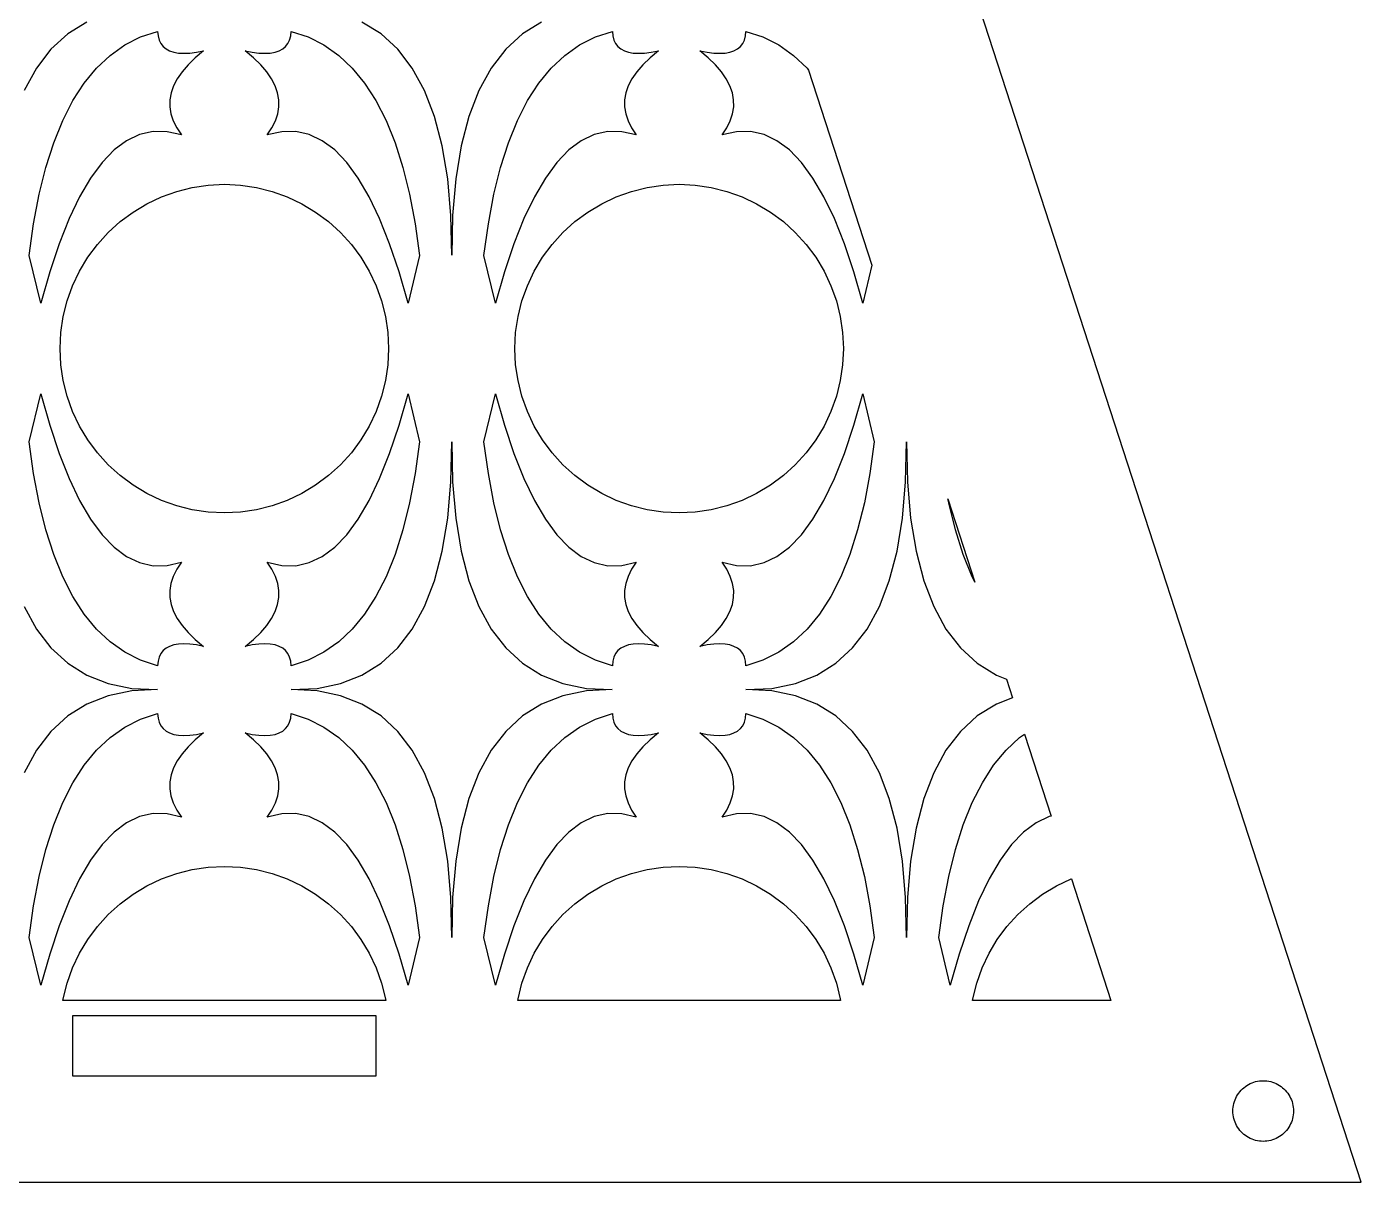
# Model space of a CAD drawing. Header units: metres. Extents: x -75 to 75, y 0 to 231.
# Drawn here: x -13 to 75, y 0 to 76.2 of the extents above; entities that cross this region are included whole.
import ezdxf

# ---------------------------------------------------------------- set-up
doc = ezdxf.new("R2010")
doc.units = ezdxf.units.M

msp = doc.modelspace()

# ---------------------------------------------------------------- linework, layer by layer
for p, q in [((75, 0), (0, 230.826)), ((-10.3325, 75.7631), (-11.4401, 74.7486)), ((-9.075, 76.5455), (-10.3325, 75.7631)), ((-5.52484, 75.5567), (-4.40421, 75.9269)), ((-4.40421, 75.9269), (-4.37421, 75.6237)), ((4.37421, 75.6237), (4.40421, 75.9269)), ((4.40421, 75.9269), (5.52484, 75.5567)), ((10.3325, 75.7631), (9.075, 76.5455)), ((11.4401, 74.7486), (10.3325, 75.7631)), ((19.6675, 75.7631), (18.5599, 74.7486)), ((20.925, 76.5455), (19.6675, 75.7631)), ((24.4752, 75.5567), (25.5958, 75.9269)), ((25.5958, 75.9269), (25.6258, 75.6237)), ((34.3742, 75.6237), (34.4042, 75.9269)), ((34.4042, 75.9269), (35.5248, 75.5567)), ((-7.54005, 74.3462), (-6.57014, 75.0297)), ((-6.57014, 75.0297), (-5.52484, 75.5567)), ((-4.37421, 75.6237), (-4.30362, 75.3559)), ((-4.30362, 75.3559), (-4.19244, 75.1239)), ((-4.19244, 75.1239), (-4.04073, 74.9275)), ((-4.04073, 74.9275), (-3.84842, 74.7669)), ((3.84842, 74.7669), (4.04073, 74.9275)), ((4.04073, 74.9275), (4.19244, 75.1239)), ((4.19244, 75.1239), (4.30362, 75.3559)), ((4.30362, 75.3559), (4.37421, 75.6237)), ((5.52484, 75.5567), (6.57014, 75.0297)), ((6.57014, 75.0297), (7.54005, 74.3462)), ((22.4599, 74.3462), (23.4299, 75.0297)), ((23.4299, 75.0297), (24.4752, 75.5567)), ((25.6258, 75.6237), (25.6964, 75.3559)), ((25.6964, 75.3559), (25.8075, 75.1239)), ((25.8075, 75.1239), (25.9593, 74.9275)), ((25.9593, 74.9275), (26.1516, 74.7669)), ((33.8484, 74.7669), (34.0407, 74.9275)), ((34.0407, 74.9275), (34.1924, 75.1239)), ((34.1924, 75.1239), (34.3036, 75.3559)), ((34.3036, 75.3559), (34.3742, 75.6237)), ((35.5248, 75.5567), (36.5701, 75.0297)), ((36.5701, 75.0297), (37.5401, 74.3462)), ((-11.4401, 74.7486), (-12.398, 73.502)), ((-8.43449, 73.5061), (-7.54005, 74.3462)), ((-3.84842, 74.7669), (-3.61557, 74.6419)), ((-3.61557, 74.6419), (-3.34213, 74.5527)), ((-3.34213, 74.5527), (-3.02812, 74.4991)), ((-3.02812, 74.4991), (-2.67357, 74.4812)), ((-2.67357, 74.4812), (-2.27847, 74.4991)), ((-1.92119, 74.1842), (-2.39703, 73.7254)), ((-2.27847, 74.4991), (-1.84279, 74.5527)), ((-1.36713, 74.6418), (-1.92119, 74.1842)), ((-1.84279, 74.5527), (-1.36713, 74.6418)), ((1.9212, 74.1842), (1.36713, 74.6418)), ((1.36713, 74.6418), (1.84279, 74.5527)), ((1.84279, 74.5527), (2.27844, 74.4991)), ((2.39703, 73.7254), (1.9212, 74.1842)), ((2.27844, 74.4991), (2.67357, 74.4812)), ((2.67357, 74.4812), (3.02811, 74.4991)), ((3.02811, 74.4991), (3.3421, 74.5527)), ((3.3421, 74.5527), (3.61557, 74.6419)), ((3.61557, 74.6419), (3.84842, 74.7669)), ((7.54005, 74.3462), (8.43452, 73.5061)), ((12.398, 73.502), (11.4401, 74.7486)), ((18.5599, 74.7486), (17.602, 73.502)), ((21.5655, 73.5061), (22.4599, 74.3462)), ((26.1516, 74.7669), (26.3844, 74.6419)), ((26.3844, 74.6419), (26.6579, 74.5527)), ((26.6579, 74.5527), (26.9719, 74.4991)), ((26.9719, 74.4991), (27.3264, 74.4812)), ((27.3264, 74.4812), (27.7215, 74.4991)), ((28.0788, 74.1842), (27.603, 73.7254)), ((27.7215, 74.4991), (28.1572, 74.5527)), ((28.6329, 74.6418), (28.0788, 74.1842)), ((28.1572, 74.5527), (28.6329, 74.6418)), ((31.9212, 74.1842), (31.3671, 74.6418)), ((31.3671, 74.6418), (31.8428, 74.5527)), ((31.8428, 74.5527), (32.2784, 74.4991)), ((32.397, 73.7254), (31.9212, 74.1842)), ((32.2784, 74.4991), (32.6736, 74.4812)), ((32.6736, 74.4812), (33.0281, 74.4991)), ((33.0281, 74.4991), (33.3421, 74.5527)), ((33.3421, 74.5527), (33.6156, 74.6419)), ((33.6156, 74.6419), (33.8484, 74.7669)), ((37.5401, 74.3462), (38.4345, 73.5061)), ((-12.398, 73.502), (-13.2061, 72.0233)), ((-9.25348, 72.5095), (-8.43449, 73.5061)), ((-2.79416, 73.2658), (-3.11261, 72.8054)), ((-2.39703, 73.7254), (-2.79416, 73.2658)), ((2.79416, 73.2658), (2.39703, 73.7254)), ((3.11263, 72.8053), (2.79416, 73.2658)), ((8.43452, 73.5061), (9.25348, 72.5095)), ((13.2061, 72.0233), (12.398, 73.502)), ((17.602, 73.502), (16.7939, 72.0233)), ((20.7465, 72.5095), (21.5655, 73.5061)), ((27.2058, 73.2658), (26.8874, 72.8054)), ((27.603, 73.7254), (27.2058, 73.2658)), ((32.7942, 73.2658), (32.397, 73.7254)), ((33.1126, 72.8053), (32.7942, 73.2658)), ((38.4345, 73.5061), (38.541, 73.3766)), ((38.541, 73.3766), (42.7207, 60.5125)), ((-9.99702, 71.3562), (-9.25348, 72.5095)), ((-3.35236, 72.3441), (-3.5134, 71.8821)), ((-3.11261, 72.8054), (-3.35236, 72.3441)), ((3.35236, 72.3441), (3.11263, 72.8053)), ((3.5134, 71.8821), (3.35236, 72.3441)), ((9.25348, 72.5095), (9.99706, 71.3562)), ((20.003, 71.3562), (20.7465, 72.5095)), ((26.6476, 72.3441), (26.4866, 71.8821)), ((26.8874, 72.8054), (26.6476, 72.3441)), ((33.3524, 72.3441), (33.1126, 72.8053)), ((33.5134, 71.8821), (33.3524, 72.3441)), ((-10.6651, 70.0464), (-9.99702, 71.3562)), ((-3.59578, 71.4192), (-3.59941, 70.9555)), ((-3.5134, 71.8821), (-3.59578, 71.4192)), ((3.59578, 71.4192), (3.5134, 71.8821)), ((3.59941, 70.9555), (3.59578, 71.4192)), ((9.99706, 71.3562), (10.6651, 70.0464)), ((13.8645, 70.3125), (13.2061, 72.0233)), ((16.7939, 72.0233), (16.1355, 70.3125)), ((19.3349, 70.0464), (20.003, 71.3562)), ((26.4042, 71.4192), (26.4006, 70.9555)), ((26.4866, 71.8821), (26.4042, 71.4192)), ((33.5958, 71.4192), (33.5134, 71.8821)), ((33.5994, 70.9555), (33.5958, 71.4192)), ((-3.59941, 70.9555), (-3.52437, 70.491)), ((-3.52437, 70.491), (-3.37062, 70.0257)), ((3.37062, 70.0257), (3.52437, 70.491)), ((3.52437, 70.491), (3.59941, 70.9555)), ((26.4006, 70.9555), (26.4756, 70.491)), ((26.4756, 70.491), (26.6294, 70.0257)), ((33.3706, 70.0257), (33.5244, 70.491)), ((33.5244, 70.491), (33.5994, 70.9555)), ((-11.2578, 68.58), (-10.6651, 70.0464)), ((-3.37062, 70.0257), (-3.13817, 69.5596)), ((-3.13817, 69.5596), (-2.82724, 69.093)), ((2.82724, 69.093), (3.13815, 69.5596)), ((3.13815, 69.5596), (3.37062, 70.0257)), ((10.6651, 70.0464), (11.2578, 68.58)), ((14.3731, 68.3696), (13.8645, 70.3125)), ((16.1355, 70.3125), (15.627, 68.3697)), ((18.7422, 68.58), (19.3349, 70.0464)), ((26.6294, 70.0257), (26.8618, 69.5596)), ((26.8618, 69.5596), (27.1728, 69.093)), ((32.8272, 69.093), (33.1382, 69.5596)), ((33.1382, 69.5596), (33.3706, 70.0257)), ((-6.45511, 68.7165), (-7.27899, 68.1031)), ((-5.59795, 69.1221), (-6.45511, 68.7165)), ((-4.70752, 69.3201), (-5.59795, 69.1221)), ((-3.78383, 69.3103), (-4.70752, 69.3201)), ((-2.82724, 69.093), (-3.78383, 69.3103)), ((3.78383, 69.3103), (2.82724, 69.093)), ((4.70752, 69.3201), (3.78383, 69.3103)), ((5.59795, 69.1221), (4.70752, 69.3201)), ((6.45511, 68.7165), (5.59795, 69.1221)), ((7.27901, 68.1031), (6.45511, 68.7165)), ((23.5449, 68.7165), (22.721, 68.1031)), ((24.4021, 69.1221), (23.5449, 68.7165)), ((25.2925, 69.3201), (24.4021, 69.1221)), ((26.2162, 69.3103), (25.2925, 69.3201)), ((27.1728, 69.093), (26.2162, 69.3103)), ((33.7838, 69.3103), (32.8272, 69.093)), ((34.7075, 69.3201), (33.7838, 69.3103)), ((35.5979, 69.1221), (34.7075, 69.3201)), ((36.4551, 68.7165), (35.5979, 69.1221)), ((37.279, 68.1031), (36.4551, 68.7165)), ((-11.775, 66.957), (-11.2578, 68.58)), ((-7.27899, 68.1031), (-8.06964, 67.2821)), ((8.06964, 67.282), (7.27901, 68.1031)), ((11.2578, 68.58), (11.775, 66.957)), ((14.7319, 66.1947), (14.3731, 68.3696)), ((15.627, 68.3697), (15.2682, 66.1947)), ((18.225, 66.957), (18.7422, 68.58)), ((22.721, 68.1031), (21.9304, 67.2821)), ((38.0696, 67.282), (37.279, 68.1031)), ((-12.2167, 65.1774), (-11.775, 66.957)), ((-8.06964, 67.2821), (-8.82698, 66.2533)), ((8.82701, 66.2533), (8.06964, 67.282)), ((11.775, 66.957), (12.2167, 65.1774)), ((17.7833, 65.1774), (18.225, 66.957)), ((21.9304, 67.2821), (21.173, 66.2533)), ((38.827, 66.2533), (38.0696, 67.282)), ((-8.82698, 66.2533), (-9.5511, 65.0169)), ((9.5511, 65.0169), (8.82701, 66.2533)), ((14.9409, 63.7877), (14.7319, 66.1947)), ((15.2682, 66.1947), (15.0591, 63.7877)), ((21.173, 66.2533), (20.4489, 65.0169)), ((39.5511, 65.0169), (38.827, 66.2533)), ((-12.583, 63.2413), (-12.2167, 65.1774)), ((-4.14738, 65.0127), (-3.146, 65.371)), ((-3.146, 65.371), (-2.11429, 65.6295)), ((-2.11429, 65.6295), (-1.06226, 65.7855)), ((-1.06226, 65.7855), (0, 65.8377)), ((0, 65.8377), (1.06229, 65.7855)), ((1.06229, 65.7855), (2.11433, 65.6294)), ((2.11433, 65.6294), (3.146, 65.371)), ((3.146, 65.371), (4.14738, 65.0127)), ((12.2167, 65.1774), (12.583, 63.2412)), ((17.417, 63.2413), (17.7833, 65.1774)), ((25.8526, 65.0127), (26.854, 65.371)), ((26.854, 65.371), (27.8857, 65.6295)), ((27.8857, 65.6295), (28.9377, 65.7855)), ((28.9377, 65.7855), (30, 65.8377)), ((30, 65.8377), (31.0623, 65.7855)), ((31.0623, 65.7855), (32.1143, 65.6294)), ((32.1143, 65.6294), (33.146, 65.371)), ((33.146, 65.371), (34.1474, 65.0127)), ((-9.5511, 65.0169), (-10.2419, 63.5728)), ((-6.0211, 64.0112), (-5.10884, 64.558)), ((-5.10884, 64.558), (-4.14738, 65.0127)), ((4.14738, 65.0127), (5.10884, 64.558)), ((5.10884, 64.558), (6.0211, 64.0112)), ((10.2419, 63.5727), (9.5511, 65.0169)), ((20.4489, 65.0169), (19.7581, 63.5728)), ((23.9789, 64.0112), (24.8911, 64.558)), ((24.8911, 64.558), (25.8526, 65.0127)), ((34.1474, 65.0127), (35.1088, 64.558)), ((35.1088, 64.558), (36.0211, 64.0112)), ((40.2419, 63.5727), (39.5511, 65.0169)), ((-10.2419, 63.5728), (-10.8995, 61.921)), ((-6.87535, 63.3776), (-6.0211, 64.0112)), ((6.0211, 64.0112), (6.87535, 63.3776)), ((10.8995, 61.9209), (10.2419, 63.5727)), ((15, 61.1557), (14.9409, 63.7877)), ((15.0591, 63.7877), (15, 61.1557)), ((19.7581, 63.5728), (19.1005, 61.921)), ((23.1246, 63.3776), (23.9789, 64.0112)), ((36.0211, 64.0112), (36.8754, 63.3776)), ((40.8995, 61.9209), (40.2419, 63.5727)), ((-12.8739, 61.1486), (-12.583, 63.2413)), ((-8.37764, 61.8754), (-7.66342, 62.6634)), ((-7.66342, 62.6634), (-6.87535, 63.3776)), ((6.87535, 63.3776), (7.66342, 62.6634)), ((7.66342, 62.6634), (8.37764, 61.8754)), ((12.583, 63.2412), (12.8739, 61.1486)), ((17.1261, 61.1486), (17.417, 63.2413)), ((21.6223, 61.8754), (22.3366, 62.6634)), ((22.3366, 62.6634), (23.1246, 63.3776)), ((36.8754, 63.3776), (37.6634, 62.6634)), ((37.6634, 62.6634), (38.3776, 61.8754)), ((-10.8995, 61.921), (-11.5238, 60.0614)), ((-9.01122, 61.0211), (-8.37764, 61.8754)), ((8.37764, 61.8754), (9.01122, 61.0211)), ((11.5238, 60.0614), (10.8995, 61.9209)), ((19.1005, 61.921), (18.4762, 60.0614)), ((20.9888, 61.0211), (21.6223, 61.8754)), ((38.3776, 61.8754), (39.0112, 61.0211)), ((41.5238, 60.0614), (40.8995, 61.9209)), ((-12.1146, 57.9948), (-12.8739, 61.1486)), ((-9.55798, 60.1088), (-9.01122, 61.0211)), ((9.01122, 61.0211), (9.55798, 60.1088)), ((12.8739, 61.1486), (12.1146, 57.9948)), ((17.8854, 57.9948), (17.1261, 61.1486)), ((20.442, 60.1088), (20.9888, 61.0211)), ((39.0112, 61.0211), (39.558, 60.1088)), ((-11.5238, 60.0614), (-12.1146, 57.9948)), ((-10.0127, 59.1474), (-9.55798, 60.1088)), ((9.55798, 60.1088), (10.0127, 59.1474)), ((12.1146, 57.9948), (11.5238, 60.0614)), ((18.4762, 60.0614), (17.8854, 57.9948)), ((19.9873, 59.1474), (20.442, 60.1088)), ((39.558, 60.1088), (40.0127, 59.1474)), ((42.1146, 57.9948), (41.5238, 60.0614)), ((42.7207, 60.5125), (42.1146, 57.9948)), ((-10.371, 58.146), (-10.0127, 59.1474)), ((10.0127, 59.1474), (10.371, 58.146)), ((19.629, 58.146), (19.9873, 59.1474)), ((40.0127, 59.1474), (40.371, 58.146)), ((-10.6294, 57.1143), (-10.371, 58.146)), ((10.371, 58.146), (10.6295, 57.1143)), ((19.3706, 57.1143), (19.629, 58.146)), ((40.371, 58.146), (40.6295, 57.1143)), ((-10.7855, 56.0623), (-10.6294, 57.1143)), ((10.6295, 57.1143), (10.7855, 56.0623)), ((19.2145, 56.0623), (19.3706, 57.1143)), ((40.6295, 57.1143), (40.7855, 56.0623)), ((-10.8377, 55), (-10.7855, 56.0623)), ((10.7855, 56.0623), (10.8377, 55)), ((19.1623, 55), (19.2145, 56.0623)), ((40.7855, 56.0623), (40.8377, 55)), ((-10.7855, 53.9377), (-10.8377, 55)), ((10.8377, 55), (10.7855, 53.9377)), ((19.2145, 53.9377), (19.1623, 55)), ((40.8377, 55), (40.7855, 53.9377)), ((-10.6295, 52.8857), (-10.7855, 53.9377)), ((10.7855, 53.9377), (10.6294, 52.8857)), ((19.3705, 52.8857), (19.2145, 53.9377)), ((40.7855, 53.9377), (40.6294, 52.8857)), ((-10.371, 51.854), (-10.6295, 52.8857)), ((10.6294, 52.8857), (10.371, 51.854)), ((19.629, 51.854), (19.3705, 52.8857)), ((40.6294, 52.8857), (40.371, 51.854)), ((-12.8739, 48.8514), (-12.1146, 52.0052)), ((-12.1146, 52.0052), (-11.5238, 49.9386)), ((11.5238, 49.9386), (12.1146, 52.0052)), ((12.1146, 52.0052), (12.8739, 48.8514)), ((17.1261, 48.8514), (17.8854, 52.0052)), ((17.8854, 52.0052), (18.4762, 49.9386)), ((41.5238, 49.9386), (42.1146, 52.0052)), ((42.1146, 52.0052), (42.8739, 48.8514)), ((-10.0127, 50.8526), (-10.371, 51.854)), ((10.371, 51.854), (10.0127, 50.8526)), ((19.9873, 50.8526), (19.629, 51.854)), ((40.371, 51.854), (40.0127, 50.8526)), ((-9.55798, 49.8911), (-10.0127, 50.8526)), ((10.0127, 50.8526), (9.55798, 49.8911)), ((20.442, 49.8911), (19.9873, 50.8526)), ((40.0127, 50.8526), (39.558, 49.8911)), ((-11.5238, 49.9386), (-10.8995, 48.079)), ((-9.01122, 48.9789), (-9.55798, 49.8911)), ((9.55798, 49.8911), (9.01118, 48.9789)), ((10.8995, 48.079), (11.5238, 49.9386)), ((18.4762, 49.9386), (19.1005, 48.079)), ((20.9888, 48.9789), (20.442, 49.8911)), ((39.558, 49.8911), (39.0112, 48.9789)), ((40.8995, 48.079), (41.5238, 49.9386)), ((-12.583, 46.7588), (-12.8739, 48.8514)), ((-8.37764, 48.1246), (-9.01122, 48.9789)), ((9.01118, 48.9789), (8.37764, 48.1246)), ((12.8739, 48.8514), (12.583, 46.7587)), ((14.9409, 46.2123), (15, 48.8443)), ((15, 48.8443), (15.0591, 46.2123)), ((17.417, 46.7588), (17.1261, 48.8514)), ((21.6223, 48.1246), (20.9888, 48.9789)), ((39.0112, 48.9789), (38.3776, 48.1246)), ((42.8739, 48.8514), (42.583, 46.7587)), ((44.9409, 46.2123), (45, 48.8443)), ((45, 48.8443), (45.0591, 46.2123)), ((-10.8995, 48.079), (-10.2419, 46.4272)), ((-7.66342, 47.3366), (-8.37764, 48.1246)), ((8.37764, 48.1246), (7.66339, 47.3366)), ((10.2419, 46.4272), (10.8995, 48.079)), ((19.1005, 48.079), (19.7581, 46.4272)), ((22.3366, 47.3366), (21.6223, 48.1246)), ((38.3776, 48.1246), (37.6634, 47.3366)), ((40.2419, 46.4272), (40.8995, 48.079)), ((-12.2167, 44.8226), (-12.583, 46.7588)), ((-6.87535, 46.6223), (-7.66342, 47.3366)), ((7.66339, 47.3366), (6.87535, 46.6223)), ((12.583, 46.7587), (12.2167, 44.8226)), ((17.7833, 44.8226), (17.417, 46.7588)), ((23.1246, 46.6223), (22.3366, 47.3366)), ((37.6634, 47.3366), (36.8754, 46.6223)), ((42.583, 46.7587), (42.2167, 44.8226)), ((-10.2419, 46.4272), (-9.5511, 44.9831)), ((-6.0211, 45.9888), (-6.87535, 46.6223)), ((-5.10884, 45.442), (-6.0211, 45.9888)), ((6.0211, 45.9888), (5.10884, 45.442)), ((6.87535, 46.6223), (6.0211, 45.9888)), ((9.5511, 44.9831), (10.2419, 46.4272)), ((14.7318, 43.8053), (14.9409, 46.2123)), ((15.0591, 46.2123), (15.2681, 43.8053)), ((19.7581, 46.4272), (20.4489, 44.9831)), ((23.9789, 45.9888), (23.1246, 46.6223)), ((24.8911, 45.442), (23.9789, 45.9888)), ((36.0211, 45.9888), (35.1088, 45.442)), ((36.8754, 46.6223), (36.0211, 45.9888)), ((39.5511, 44.9831), (40.2419, 46.4272)), ((44.7318, 43.8053), (44.9409, 46.2123)), ((45.0591, 46.2123), (45.2681, 43.8053)), ((-9.5511, 44.9831), (-8.82701, 43.7467)), ((-4.14738, 44.9873), (-5.10884, 45.442)), ((-3.146, 44.629), (-4.14738, 44.9873)), ((4.14738, 44.9873), (3.146, 44.629)), ((5.10884, 45.442), (4.14738, 44.9873)), ((8.82698, 43.7467), (9.5511, 44.9831)), ((20.4489, 44.9831), (21.173, 43.7467)), ((25.8526, 44.9873), (24.8911, 45.442)), ((26.854, 44.629), (25.8526, 44.9873)), ((34.1474, 44.9873), (33.146, 44.629)), ((35.1088, 45.442), (34.1474, 44.9873)), ((38.827, 43.7467), (39.5511, 44.9831)), ((47.7833, 44.8226), (47.7339, 45.0837)), ((47.7339, 45.0837), (49.5164, 39.5977)), ((-11.775, 43.043), (-12.2167, 44.8226)), ((-2.11433, 44.3706), (-3.146, 44.629)), ((-1.06229, 44.2145), (-2.11433, 44.3706)), ((0, 44.1623), (-1.06229, 44.2145)), ((1.06226, 44.2145), (0, 44.1623)), ((2.11429, 44.3705), (1.06226, 44.2145)), ((3.146, 44.629), (2.11429, 44.3705)), ((12.2167, 44.8226), (11.775, 43.043)), ((18.225, 43.043), (17.7833, 44.8226)), ((27.8857, 44.3706), (26.854, 44.629)), ((28.9377, 44.2145), (27.8857, 44.3706)), ((30, 44.1623), (28.9377, 44.2145)), ((31.0623, 44.2145), (30, 44.1623)), ((32.1143, 44.3705), (31.0623, 44.2145)), ((33.146, 44.629), (32.1143, 44.3705)), ((42.2167, 44.8226), (41.775, 43.043)), ((48.225, 43.043), (47.7833, 44.8226)), ((-8.82701, 43.7467), (-8.06964, 42.7179)), ((8.06964, 42.7179), (8.82698, 43.7467)), ((14.373, 41.6303), (14.7318, 43.8053)), ((15.2681, 43.8053), (15.6269, 41.6303)), ((21.173, 43.7467), (21.9304, 42.7179)), ((38.0696, 42.7179), (38.827, 43.7467)), ((44.373, 41.6303), (44.7318, 43.8053)), ((45.2681, 43.8053), (45.6269, 41.6303)), ((-11.2578, 41.42), (-11.775, 43.043)), ((-8.06964, 42.7179), (-7.27901, 41.8969)), ((7.27899, 41.8969), (8.06964, 42.7179)), ((11.775, 43.043), (11.2578, 41.42)), ((18.7422, 41.42), (18.225, 43.043)), ((21.9304, 42.7179), (22.721, 41.8969)), ((37.279, 41.8969), (38.0696, 42.7179)), ((41.775, 43.043), (41.2578, 41.42)), ((48.7422, 41.42), (48.225, 43.043)), ((-10.6651, 39.9536), (-11.2578, 41.42)), ((-7.27901, 41.8969), (-6.45511, 41.2835)), ((6.45511, 41.2835), (7.27899, 41.8969)), ((11.2578, 41.42), (10.6651, 39.9536)), ((13.8645, 39.6875), (14.373, 41.6303)), ((15.6269, 41.6303), (16.1355, 39.6875)), ((19.3349, 39.9536), (18.7422, 41.42)), ((22.721, 41.8969), (23.5449, 41.2835)), ((36.4551, 41.2835), (37.279, 41.8969)), ((41.2578, 41.42), (40.6651, 39.9536)), ((43.8645, 39.6875), (44.373, 41.6303)), ((45.6269, 41.6303), (46.1355, 39.6875)), ((49.3349, 39.9536), (48.7422, 41.42)), ((-6.45511, 41.2835), (-5.59795, 40.8779)), ((-5.59795, 40.8779), (-4.70752, 40.6799)), ((-4.70752, 40.6799), (-3.78383, 40.6896)), ((-3.78383, 40.6896), (-2.82724, 40.907)), ((-2.82724, 40.907), (-3.13815, 40.4404)), ((3.13817, 40.4404), (2.82724, 40.907)), ((2.82724, 40.907), (3.78383, 40.6896)), ((3.78383, 40.6896), (4.70752, 40.6799)), ((4.70752, 40.6799), (5.59795, 40.8779)), ((5.59795, 40.8779), (6.45511, 41.2835)), ((23.5449, 41.2835), (24.4021, 40.8779)), ((24.4021, 40.8779), (25.2925, 40.6799)), ((25.2925, 40.6799), (26.2162, 40.6896)), ((26.2162, 40.6896), (27.1728, 40.907)), ((27.1728, 40.907), (26.8618, 40.4404)), ((33.1382, 40.4404), (32.8272, 40.907)), ((32.8272, 40.907), (33.7838, 40.6896)), ((33.7838, 40.6896), (34.7075, 40.6799)), ((34.7075, 40.6799), (35.5979, 40.8779)), ((35.5979, 40.8779), (36.4551, 41.2835)), ((-9.99706, 38.6438), (-10.6651, 39.9536)), ((-3.37062, 39.9743), (-3.52437, 39.509)), ((-3.13815, 40.4404), (-3.37062, 39.9743)), ((3.37062, 39.9743), (3.13817, 40.4404)), ((3.52437, 39.509), (3.37062, 39.9743)), ((10.6651, 39.9536), (9.99702, 38.6438)), ((13.2061, 37.9767), (13.8645, 39.6875)), ((16.1355, 39.6875), (16.7939, 37.9767)), ((20.0029, 38.6438), (19.3349, 39.9536)), ((26.6294, 39.9743), (26.4756, 39.509)), ((26.8618, 40.4404), (26.6294, 39.9743)), ((33.3706, 39.9743), (33.1382, 40.4404)), ((33.5244, 39.509), (33.3706, 39.9743)), ((40.6651, 39.9536), (39.997, 38.6438)), ((43.2061, 37.9767), (43.8645, 39.6875)), ((46.1355, 39.6875), (46.7939, 37.9767)), ((49.5164, 39.5977), (49.3349, 39.9536)), ((-3.52437, 39.509), (-3.59941, 39.0445)), ((-3.59941, 39.0445), (-3.59578, 38.5808)), ((3.59941, 39.0445), (3.52437, 39.509)), ((3.59578, 38.5808), (3.59941, 39.0445)), ((26.4756, 39.509), (26.4006, 39.0445)), ((26.4006, 39.0445), (26.4042, 38.5808)), ((33.5994, 39.0445), (33.5244, 39.509)), ((33.5958, 38.5808), (33.5994, 39.0445)), ((-13.2061, 37.9767), (-12.398, 36.498)), ((-9.25348, 37.4905), (-9.99706, 38.6438)), ((-3.59578, 38.5808), (-3.5134, 38.1179)), ((-3.5134, 38.1179), (-3.35236, 37.6559)), ((3.35236, 37.6559), (3.5134, 38.1179)), ((3.5134, 38.1179), (3.59578, 38.5808)), ((9.99702, 38.6438), (9.25346, 37.4905)), ((12.398, 36.498), (13.2061, 37.9767)), ((16.7939, 37.9767), (17.602, 36.498)), ((20.7465, 37.4905), (20.0029, 38.6438)), ((26.4042, 38.5808), (26.4866, 38.1179)), ((26.4866, 38.1179), (26.6476, 37.6559)), ((33.3524, 37.6559), (33.5134, 38.1179)), ((33.5134, 38.1179), (33.5958, 38.5808)), ((39.997, 38.6438), (39.2535, 37.4905)), ((42.398, 36.498), (43.2061, 37.9767)), ((46.7939, 37.9767), (47.602, 36.498)), ((-8.43452, 36.4939), (-9.25348, 37.4905)), ((-3.35236, 37.6559), (-3.11263, 37.1947)), ((-3.11263, 37.1947), (-2.79416, 36.7342)), ((2.79416, 36.7342), (3.11261, 37.1946)), ((3.11261, 37.1946), (3.35236, 37.6559)), ((9.25346, 37.4905), (8.43449, 36.4939)), ((21.5655, 36.4939), (20.7465, 37.4905)), ((26.6476, 37.6559), (26.8874, 37.1947)), ((26.8874, 37.1947), (27.2058, 36.7342)), ((32.7942, 36.7342), (33.1126, 37.1946)), ((33.1126, 37.1946), (33.3524, 37.6559)), ((39.2535, 37.4905), (38.4345, 36.4939)), ((-12.398, 36.498), (-11.4401, 35.2514)), ((-7.54005, 35.6538), (-8.43452, 36.4939)), ((-2.79416, 36.7342), (-2.39703, 36.2746)), ((-2.39703, 36.2746), (-1.9212, 35.8158)), ((1.92119, 35.8158), (2.39703, 36.2746)), ((2.39703, 36.2746), (2.79416, 36.7342)), ((8.43449, 36.4939), (7.54002, 35.6537)), ((11.4401, 35.2514), (12.398, 36.498)), ((17.602, 36.498), (18.5599, 35.2514)), ((22.4599, 35.6538), (21.5655, 36.4939)), ((27.2058, 36.7342), (27.603, 36.2746)), ((27.603, 36.2746), (28.0788, 35.8158)), ((31.9212, 35.8158), (32.397, 36.2746)), ((32.397, 36.2746), (32.7942, 36.7342)), ((38.4345, 36.4939), (37.54, 35.6537)), ((41.4401, 35.2514), (42.398, 36.498)), ((47.602, 36.498), (48.5599, 35.2514)), ((-11.4401, 35.2514), (-10.3325, 34.2369)), ((-6.57014, 34.9702), (-7.54005, 35.6538)), ((-3.84842, 35.2331), (-4.04073, 35.0725)), ((-3.61557, 35.3581), (-3.84842, 35.2331)), ((-3.3421, 35.4473), (-3.61557, 35.3581)), ((-3.02811, 35.5009), (-3.3421, 35.4473)), ((-2.67357, 35.5187), (-3.02811, 35.5009)), ((-2.27844, 35.5009), (-2.67357, 35.5187)), ((-1.84279, 35.4473), (-2.27844, 35.5009)), ((-1.9212, 35.8158), (-1.36713, 35.3582)), ((-1.36713, 35.3582), (-1.84279, 35.4473)), ((1.36713, 35.3582), (1.92119, 35.8158)), ((1.84279, 35.4473), (1.36713, 35.3582)), ((2.27847, 35.5009), (1.84279, 35.4473)), ((2.67357, 35.5187), (2.27847, 35.5009)), ((3.02812, 35.5009), (2.67357, 35.5187)), ((3.34213, 35.4473), (3.02812, 35.5009)), ((3.61557, 35.3581), (3.34213, 35.4473)), ((3.84842, 35.2331), (3.61557, 35.3581)), ((4.04073, 35.0725), (3.84842, 35.2331)), ((7.54002, 35.6537), (6.57014, 34.9702)), ((10.3325, 34.2369), (11.4401, 35.2514)), ((18.5599, 35.2514), (19.6675, 34.2369)), ((23.4299, 34.9702), (22.4599, 35.6538)), ((26.1516, 35.2331), (25.9593, 35.0725)), ((26.3844, 35.3581), (26.1516, 35.2331)), ((26.6579, 35.4473), (26.3844, 35.3581)), ((26.9719, 35.5009), (26.6579, 35.4473)), ((27.3264, 35.5187), (26.9719, 35.5009)), ((27.7215, 35.5009), (27.3264, 35.5187)), ((28.1572, 35.4473), (27.7215, 35.5009)), ((28.0788, 35.8158), (28.6329, 35.3582)), ((28.6329, 35.3582), (28.1572, 35.4473)), ((31.3671, 35.3582), (31.9212, 35.8158)), ((31.8428, 35.4473), (31.3671, 35.3582)), ((32.2785, 35.5009), (31.8428, 35.4473)), ((32.6736, 35.5187), (32.2785, 35.5009)), ((33.0281, 35.5009), (32.6736, 35.5187)), ((33.3421, 35.4473), (33.0281, 35.5009)), ((33.6156, 35.3581), (33.3421, 35.4473)), ((33.8484, 35.2331), (33.6156, 35.3581)), ((34.0407, 35.0725), (33.8484, 35.2331)), ((37.54, 35.6537), (36.5701, 34.9702)), ((40.3325, 34.2369), (41.4401, 35.2514)), ((48.5599, 35.2514), (49.6675, 34.2369)), ((-5.52484, 34.4433), (-6.57014, 34.9702)), ((-4.40421, 34.0731), (-5.52484, 34.4433)), ((-4.37421, 34.3763), (-4.40421, 34.0731)), ((-4.30362, 34.644), (-4.37421, 34.3763)), ((-4.19244, 34.8761), (-4.30362, 34.644)), ((-4.04073, 35.0725), (-4.19244, 34.8761)), ((4.19244, 34.8761), (4.04073, 35.0725)), ((4.30362, 34.644), (4.19244, 34.8761)), ((4.37421, 34.3763), (4.30362, 34.644)), ((4.40421, 34.0731), (4.37421, 34.3763)), ((5.52484, 34.4433), (4.40421, 34.0731)), ((6.57014, 34.9702), (5.52484, 34.4433)), ((24.4752, 34.4433), (23.4299, 34.9702)), ((25.5958, 34.0731), (24.4752, 34.4433)), ((25.6258, 34.3763), (25.5958, 34.0731)), ((25.6964, 34.644), (25.6258, 34.3763)), ((25.8075, 34.8761), (25.6964, 34.644)), ((25.9593, 35.0725), (25.8075, 34.8761)), ((34.1924, 34.8761), (34.0407, 35.0725)), ((34.3036, 34.644), (34.1924, 34.8761)), ((34.3742, 34.3763), (34.3036, 34.644)), ((34.4042, 34.0731), (34.3742, 34.3763)), ((35.5248, 34.4433), (34.4042, 34.0731)), ((36.5701, 34.9702), (35.5248, 34.4433)), ((-10.3325, 34.2369), (-9.075, 33.4545)), ((9.075, 33.4545), (10.3325, 34.2369)), ((19.6675, 34.2369), (20.925, 33.4545)), ((39.075, 33.4545), (40.3325, 34.2369)), ((49.6675, 34.2369), (50.925, 33.4545)), ((-9.075, 33.4545), (-7.66782, 32.9042)), ((-7.66782, 32.9042), (-6.11082, 32.586)), ((-6.11082, 32.586), (-4.40726, 32.5)), ((4.40726, 32.5), (6.11079, 32.586)), ((6.11079, 32.586), (7.66779, 32.9042)), ((7.66779, 32.9042), (9.075, 33.4545)), ((20.925, 33.4545), (22.3322, 32.9042)), ((22.3322, 32.9042), (23.8892, 32.586)), ((23.8892, 32.586), (25.5927, 32.5)), ((34.4073, 32.5), (36.1108, 32.586)), ((36.1108, 32.586), (37.6678, 32.9042)), ((37.6678, 32.9042), (39.075, 33.4545)), ((50.925, 33.4545), (51.5979, 33.1913)), ((51.5979, 33.1913), (51.9965, 31.9645)), ((-7.66782, 32.0958), (-9.075, 31.5455)), ((-6.11082, 32.414), (-7.66782, 32.0958)), ((-4.40726, 32.5), (-6.11082, 32.414)), ((6.11082, 32.414), (4.40726, 32.5)), ((7.66782, 32.0958), (6.11082, 32.414)), ((9.075, 31.5455), (7.66782, 32.0958)), ((22.3322, 32.0958), (20.925, 31.5455)), ((23.8892, 32.414), (22.3322, 32.0958)), ((25.5927, 32.5), (23.8892, 32.414)), ((36.1108, 32.414), (34.4073, 32.5)), ((37.6678, 32.0958), (36.1108, 32.414)), ((39.075, 31.5455), (37.6678, 32.0958)), ((51.9965, 31.9645), (50.925, 31.5455)), ((-9.075, 31.5455), (-10.3325, 30.7631)), ((-5.52484, 30.5567), (-4.40421, 30.9269)), ((-4.40421, 30.9269), (-4.37421, 30.6237)), ((4.37421, 30.6237), (4.40421, 30.9269)), ((4.40421, 30.9269), (5.52484, 30.5567)), ((10.3325, 30.7631), (9.075, 31.5455)), ((20.925, 31.5455), (19.6675, 30.7631)), ((24.4752, 30.5567), (25.5958, 30.9269)), ((25.5958, 30.9269), (25.6258, 30.6237)), ((34.3742, 30.6237), (34.4042, 30.9269)), ((34.4042, 30.9269), (35.5248, 30.5567)), ((40.3325, 30.7631), (39.075, 31.5455)), ((50.925, 31.5455), (49.6675, 30.7631)), ((-10.3325, 30.7631), (-11.4401, 29.7486)), ((-7.54005, 29.3462), (-6.57014, 30.0297)), ((-6.57014, 30.0297), (-5.52484, 30.5567)), ((-4.37421, 30.6237), (-4.30362, 30.3559)), ((-4.30362, 30.3559), (-4.19244, 30.1239)), ((-4.19244, 30.1239), (-4.04073, 29.9275)), ((4.04073, 29.9275), (4.19244, 30.1239)), ((4.19244, 30.1239), (4.30362, 30.3559)), ((4.30362, 30.3559), (4.37421, 30.6237)), ((5.52484, 30.5567), (6.57014, 30.0297)), ((6.57014, 30.0297), (7.54005, 29.3462)), ((11.4401, 29.7486), (10.3325, 30.7631)), ((19.6675, 30.7631), (18.5599, 29.7486)), ((22.4599, 29.3462), (23.4299, 30.0297)), ((23.4299, 30.0297), (24.4752, 30.5567)), ((25.6258, 30.6237), (25.6964, 30.3559)), ((25.6964, 30.3559), (25.8075, 30.1239)), ((25.8075, 30.1239), (25.9593, 29.9275)), ((34.0407, 29.9275), (34.1924, 30.1239)), ((34.1924, 30.1239), (34.3036, 30.3559)), ((34.3036, 30.3559), (34.3742, 30.6237)), ((35.5248, 30.5567), (36.5701, 30.0297)), ((36.5701, 30.0297), (37.5401, 29.3462)), ((41.4401, 29.7486), (40.3325, 30.7631)), ((49.6675, 30.7631), (48.5599, 29.7486)), ((-11.4401, 29.7486), (-12.398, 28.502)), ((-8.43449, 28.5061), (-7.54005, 29.3462)), ((-4.04073, 29.9275), (-3.84842, 29.7669)), ((-3.84842, 29.7669), (-3.61557, 29.6419)), ((-3.61557, 29.6419), (-3.34213, 29.5527)), ((-3.34213, 29.5527), (-3.02812, 29.4991)), ((-3.02812, 29.4991), (-2.67357, 29.4812)), ((-2.67357, 29.4812), (-2.27847, 29.4991)), ((-1.92119, 29.1842), (-2.39703, 28.7254)), ((-2.27847, 29.4991), (-1.84279, 29.5527)), ((-1.36713, 29.6418), (-1.92119, 29.1842)), ((-1.84279, 29.5527), (-1.36713, 29.6418)), ((1.9212, 29.1842), (1.36713, 29.6418)), ((1.36713, 29.6418), (1.84279, 29.5527)), ((1.84279, 29.5527), (2.27844, 29.4991)), ((2.39703, 28.7254), (1.9212, 29.1842)), ((2.27844, 29.4991), (2.67357, 29.4812)), ((2.67357, 29.4812), (3.02811, 29.4991)), ((3.02811, 29.4991), (3.3421, 29.5527)), ((3.3421, 29.5527), (3.61557, 29.6419)), ((3.61557, 29.6419), (3.84842, 29.7669)), ((3.84842, 29.7669), (4.04073, 29.9275)), ((7.54005, 29.3462), (8.43452, 28.5061)), ((12.398, 28.502), (11.4401, 29.7486)), ((18.5599, 29.7486), (17.602, 28.502)), ((21.5655, 28.5061), (22.4599, 29.3462)), ((25.9593, 29.9275), (26.1516, 29.7669)), ((26.1516, 29.7669), (26.3844, 29.6419)), ((26.3844, 29.6419), (26.6579, 29.5527)), ((26.6579, 29.5527), (26.9719, 29.4991)), ((26.9719, 29.4991), (27.3264, 29.4812)), ((27.3264, 29.4812), (27.7215, 29.4991)), ((28.0788, 29.1842), (27.603, 28.7254)), ((27.7215, 29.4991), (28.1572, 29.5527)), ((28.6329, 29.6418), (28.0788, 29.1842)), ((28.1572, 29.5527), (28.6329, 29.6418)), ((31.9212, 29.1842), (31.3671, 29.6418)), ((31.3671, 29.6418), (31.8428, 29.5527)), ((31.8428, 29.5527), (32.2784, 29.4991)), ((32.397, 28.7254), (31.9212, 29.1842)), ((32.2784, 29.4991), (32.6736, 29.4812)), ((32.6736, 29.4812), (33.0281, 29.4991)), ((33.0281, 29.4991), (33.3421, 29.5527)), ((33.3421, 29.5527), (33.6156, 29.6419)), ((33.6156, 29.6419), (33.8484, 29.7669)), ((33.8484, 29.7669), (34.0407, 29.9275)), ((37.5401, 29.3462), (38.4345, 28.5061)), ((42.398, 28.502), (41.4401, 29.7486)), ((48.5599, 29.7486), (47.602, 28.502)), ((51.5655, 28.5061), (52.4599, 29.3462)), ((52.4599, 29.3462), (52.7751, 29.5683)), ((52.7751, 29.5683), (54.5351, 24.1517)), ((-12.398, 28.502), (-13.2061, 27.0233)), ((-9.25348, 27.5095), (-8.43449, 28.5061)), ((-2.79416, 28.2658), (-3.11261, 27.8054)), ((-2.39703, 28.7254), (-2.79416, 28.2658)), ((2.79416, 28.2658), (2.39703, 28.7254)), ((3.11263, 27.8053), (2.79416, 28.2658)), ((8.43452, 28.5061), (9.25348, 27.5095)), ((13.2061, 27.0233), (12.398, 28.502)), ((17.602, 28.502), (16.7939, 27.0233)), ((20.7465, 27.5095), (21.5655, 28.5061)), ((27.2058, 28.2658), (26.8874, 27.8054)), ((27.603, 28.7254), (27.2058, 28.2658)), ((32.7942, 28.2658), (32.397, 28.7254)), ((33.1126, 27.8053), (32.7942, 28.2658)), ((38.4345, 28.5061), (39.2535, 27.5095)), ((43.2061, 27.0233), (42.398, 28.502)), ((47.602, 28.502), (46.7939, 27.0233)), ((50.7465, 27.5095), (51.5655, 28.5061)), ((-9.99702, 26.3562), (-9.25348, 27.5095)), ((-3.35236, 27.3441), (-3.5134, 26.8821)), ((-3.11261, 27.8054), (-3.35236, 27.3441)), ((3.35236, 27.3441), (3.11263, 27.8053)), ((3.5134, 26.8821), (3.35236, 27.3441)), ((9.25348, 27.5095), (9.99706, 26.3562)), ((20.003, 26.3562), (20.7465, 27.5095)), ((26.6476, 27.3441), (26.4866, 26.8821)), ((26.8874, 27.8054), (26.6476, 27.3441)), ((33.3524, 27.3441), (33.1126, 27.8053)), ((33.5134, 26.8821), (33.3524, 27.3441)), ((39.2535, 27.5095), (39.9971, 26.3562)), ((50.003, 26.3562), (50.7465, 27.5095)), ((-3.59578, 26.4192), (-3.59941, 25.9555)), ((-3.5134, 26.8821), (-3.59578, 26.4192)), ((3.59578, 26.4192), (3.5134, 26.8821)), ((3.59941, 25.9555), (3.59578, 26.4192)), ((13.8645, 25.3125), (13.2061, 27.0233)), ((16.7939, 27.0233), (16.1355, 25.3125)), ((26.4042, 26.4192), (26.4006, 25.9555)), ((26.4866, 26.8821), (26.4042, 26.4192)), ((33.5958, 26.4192), (33.5134, 26.8821)), ((33.5994, 25.9555), (33.5958, 26.4192)), ((43.8645, 25.3125), (43.2061, 27.0233)), ((46.7939, 27.0233), (46.1355, 25.3125)), ((-10.6651, 25.0464), (-9.99702, 26.3562)), ((-3.59941, 25.9555), (-3.52437, 25.491)), ((3.52437, 25.491), (3.59941, 25.9555)), ((9.99706, 26.3562), (10.6651, 25.0464)), ((19.3349, 25.0464), (20.003, 26.3562)), ((26.4006, 25.9555), (26.4756, 25.491)), ((33.5244, 25.491), (33.5994, 25.9555)), ((39.9971, 26.3562), (40.6651, 25.0464)), ((49.3349, 25.0464), (50.003, 26.3562)), ((-11.2578, 23.58), (-10.6651, 25.0464)), ((-3.52437, 25.491), (-3.37062, 25.0257)), ((-3.37062, 25.0257), (-3.13817, 24.5596)), ((3.13815, 24.5596), (3.37062, 25.0257)), ((3.37062, 25.0257), (3.52437, 25.491)), ((10.6651, 25.0464), (11.2578, 23.58)), ((14.3731, 23.3696), (13.8645, 25.3125)), ((16.1355, 25.3125), (15.627, 23.3697)), ((18.7422, 23.58), (19.3349, 25.0464)), ((26.4756, 25.491), (26.6294, 25.0257)), ((26.6294, 25.0257), (26.8618, 24.5596)), ((33.1382, 24.5596), (33.3706, 25.0257)), ((33.3706, 25.0257), (33.5244, 25.491)), ((40.6651, 25.0464), (41.2578, 23.58)), ((44.3731, 23.3696), (43.8645, 25.3125)), ((46.1355, 25.3125), (45.627, 23.3697)), ((48.7422, 23.58), (49.3349, 25.0464)), ((-5.59795, 24.1221), (-6.45511, 23.7165)), ((-4.70752, 24.3201), (-5.59795, 24.1221)), ((-3.78383, 24.3103), (-4.70752, 24.3201)), ((-2.82724, 24.093), (-3.78383, 24.3103)), ((-3.13817, 24.5596), (-2.82724, 24.093)), ((2.82724, 24.093), (3.13815, 24.5596)), ((3.78383, 24.3103), (2.82724, 24.093)), ((4.70752, 24.3201), (3.78383, 24.3103)), ((5.59795, 24.1221), (4.70752, 24.3201)), ((6.45511, 23.7165), (5.59795, 24.1221)), ((24.4021, 24.1221), (23.5449, 23.7165)), ((25.2925, 24.3201), (24.4021, 24.1221)), ((26.2162, 24.3103), (25.2925, 24.3201)), ((27.1728, 24.093), (26.2162, 24.3103)), ((26.8618, 24.5596), (27.1728, 24.093)), ((32.8272, 24.093), (33.1382, 24.5596)), ((33.7838, 24.3103), (32.8272, 24.093)), ((34.7075, 24.3201), (33.7838, 24.3103)), ((35.5979, 24.1221), (34.7075, 24.3201)), ((36.4551, 23.7165), (35.5979, 24.1221)), ((54.4021, 24.1221), (53.5449, 23.7165)), ((54.5351, 24.1517), (54.4021, 24.1221)), ((-11.775, 21.957), (-11.2578, 23.58)), ((-7.27899, 23.1031), (-8.06964, 22.2821)), ((-6.45511, 23.7165), (-7.27899, 23.1031)), ((7.27901, 23.1031), (6.45511, 23.7165)), ((8.06964, 22.282), (7.27901, 23.1031)), ((11.2578, 23.58), (11.775, 21.957)), ((14.7319, 21.1947), (14.3731, 23.3696)), ((15.627, 23.3697), (15.2682, 21.1947)), ((18.225, 21.957), (18.7422, 23.58)), ((22.721, 23.1031), (21.9304, 22.2821)), ((23.5449, 23.7165), (22.721, 23.1031)), ((37.279, 23.1031), (36.4551, 23.7165)), ((38.0696, 22.282), (37.279, 23.1031)), ((41.2578, 23.58), (41.775, 21.957)), ((44.7319, 21.1947), (44.3731, 23.3696)), ((45.627, 23.3697), (45.2682, 21.1947)), ((48.225, 21.957), (48.7422, 23.58)), ((52.721, 23.1031), (51.9304, 22.2821)), ((53.5449, 23.7165), (52.721, 23.1031)), ((-8.06964, 22.2821), (-8.82698, 21.2533)), ((8.82701, 21.2533), (8.06964, 22.282)), ((21.9304, 22.2821), (21.173, 21.2533)), ((38.827, 21.2533), (38.0696, 22.282)), ((51.9304, 22.2821), (51.173, 21.2533)), ((-12.2167, 20.1774), (-11.775, 21.957)), ((-8.82698, 21.2533), (-9.5511, 20.0169)), ((9.5511, 20.0169), (8.82701, 21.2533)), ((11.775, 21.957), (12.2167, 20.1774)), ((14.9409, 18.7877), (14.7319, 21.1947)), ((15.2682, 21.1947), (15.0591, 18.7877)), ((17.7833, 20.1774), (18.225, 21.957)), ((21.173, 21.2533), (20.4489, 20.0169)), ((39.5511, 20.0169), (38.827, 21.2533)), ((41.775, 21.957), (42.2167, 20.1774)), ((44.9409, 18.7877), (44.7319, 21.1947)), ((45.2682, 21.1947), (45.0591, 18.7877)), ((47.7833, 20.1774), (48.225, 21.957)), ((51.173, 21.2533), (50.4489, 20.0169)), ((-4.14738, 20.0127), (-3.146, 20.371)), ((-3.146, 20.371), (-2.11429, 20.6295)), ((-2.11429, 20.6295), (-1.06226, 20.7855)), ((-1.06226, 20.7855), (0, 20.8377)), ((0, 20.8377), (1.06229, 20.7855)), ((1.06229, 20.7855), (2.11433, 20.6294)), ((2.11433, 20.6294), (3.146, 20.371)), ((3.146, 20.371), (4.14738, 20.0127)), ((25.8526, 20.0127), (26.854, 20.371)), ((26.854, 20.371), (27.8857, 20.6295)), ((27.8857, 20.6295), (28.9377, 20.7855)), ((28.9377, 20.7855), (30, 20.8377)), ((30, 20.8377), (31.0623, 20.7855)), ((31.0623, 20.7855), (32.1143, 20.6294)), ((32.1143, 20.6294), (33.146, 20.371)), ((33.146, 20.371), (34.1474, 20.0127)), ((-12.583, 18.2413), (-12.2167, 20.1774)), ((-9.5511, 20.0169), (-10.2419, 18.5728)), ((-6.0211, 19.0112), (-5.10884, 19.558)), ((-5.10884, 19.558), (-4.14738, 20.0127)), ((4.14738, 20.0127), (5.10884, 19.558)), ((5.10884, 19.558), (6.0211, 19.0112)), ((10.2419, 18.5727), (9.5511, 20.0169)), ((12.2167, 20.1774), (12.583, 18.2412)), ((17.417, 18.2413), (17.7833, 20.1774)), ((20.4489, 20.0169), (19.7581, 18.5728)), ((23.9789, 19.0112), (24.8911, 19.558)), ((24.8911, 19.558), (25.8526, 20.0127)), ((34.1474, 20.0127), (35.1088, 19.558)), ((35.1088, 19.558), (36.0211, 19.0112)), ((40.2419, 18.5727), (39.5511, 20.0169)), ((42.2167, 20.1774), (42.583, 18.2412)), ((47.417, 18.2413), (47.7833, 20.1774)), ((50.4489, 20.0169), (49.7581, 18.5728)), ((53.9789, 19.0112), (54.8911, 19.558)), ((54.8911, 19.558), (55.8526, 20.0127)), ((55.8526, 20.0127), (55.8771, 20.0215)), ((55.8771, 20.0215), (58.4834, 12)), ((-10.2419, 18.5728), (-10.8995, 16.921)), ((-6.87535, 18.3776), (-6.0211, 19.0112)), ((6.0211, 19.0112), (6.87535, 18.3776)), ((10.8995, 16.9209), (10.2419, 18.5727)), ((15, 16.1557), (14.9409, 18.7877)), ((15.0591, 18.7877), (15, 16.1557)), ((19.7581, 18.5728), (19.1005, 16.921)), ((23.1246, 18.3776), (23.9789, 19.0112)), ((36.0211, 19.0112), (36.8754, 18.3776)), ((40.8995, 16.9209), (40.2419, 18.5727)), ((45, 16.1557), (44.9409, 18.7877)), ((45.0591, 18.7877), (45, 16.1557)), ((49.7581, 18.5728), (49.1005, 16.921)), ((53.1246, 18.3776), (53.9789, 19.0112)), ((-12.8739, 16.1486), (-12.583, 18.2413)), ((-8.37764, 16.8754), (-7.66342, 17.6634)), ((-7.66342, 17.6634), (-6.87535, 18.3776)), ((6.87535, 18.3776), (7.66342, 17.6634)), ((7.66342, 17.6634), (8.37764, 16.8754)), ((12.583, 18.2412), (12.8739, 16.1486)), ((17.1261, 16.1486), (17.417, 18.2413)), ((21.6223, 16.8754), (22.3366, 17.6634)), ((22.3366, 17.6634), (23.1246, 18.3776)), ((36.8754, 18.3776), (37.6634, 17.6634)), ((37.6634, 17.6634), (38.3776, 16.8754)), ((42.583, 18.2412), (42.8739, 16.1486)), ((47.1261, 16.1486), (47.417, 18.2413)), ((51.6223, 16.8754), (52.3366, 17.6634)), ((52.3366, 17.6634), (53.1246, 18.3776)), ((-10.8995, 16.921), (-11.5238, 15.0614)), ((-9.01122, 16.0211), (-8.37764, 16.8754)), ((8.37764, 16.8754), (9.01122, 16.0211)), ((11.5238, 15.0614), (10.8995, 16.9209)), ((19.1005, 16.921), (18.4762, 15.0614)), ((20.9888, 16.0211), (21.6223, 16.8754)), ((38.3776, 16.8754), (39.0112, 16.0211)), ((41.5238, 15.0614), (40.8995, 16.9209)), ((49.1005, 16.921), (48.4762, 15.0614)), ((50.9888, 16.0211), (51.6223, 16.8754)), ((-12.1146, 12.9948), (-12.8739, 16.1486)), ((-9.55798, 15.1088), (-9.01122, 16.0211)), ((9.01122, 16.0211), (9.55798, 15.1088)), ((12.8739, 16.1486), (12.1146, 12.9948)), ((17.8854, 12.9948), (17.1261, 16.1486)), ((20.442, 15.1088), (20.9888, 16.0211)), ((39.0112, 16.0211), (39.558, 15.1088)), ((42.8739, 16.1486), (42.1146, 12.9948)), ((47.8854, 12.9948), (47.1261, 16.1486)), ((50.442, 15.1088), (50.9888, 16.0211)), ((-11.5238, 15.0614), (-12.1146, 12.9948)), ((-10.0127, 14.1474), (-9.55798, 15.1088)), ((9.55798, 15.1088), (10.0127, 14.1474)), ((12.1146, 12.9948), (11.5238, 15.0614)), ((18.4762, 15.0614), (17.8854, 12.9948)), ((19.9873, 14.1474), (20.442, 15.1088)), ((39.558, 15.1088), (40.0127, 14.1474)), ((42.1146, 12.9948), (41.5238, 15.0614)), ((48.4762, 15.0614), (47.8854, 12.9948)), ((49.9873, 14.1474), (50.442, 15.1088)), ((-10.371, 13.146), (-10.0127, 14.1474)), ((10.0127, 14.1474), (10.371, 13.146)), ((19.629, 13.146), (19.9873, 14.1474)), ((40.0127, 14.1474), (40.371, 13.146)), ((49.629, 13.146), (49.9873, 14.1474)), ((-10.6294, 12.1143), (-10.371, 13.146)), ((10.371, 13.146), (10.6295, 12.1143)), ((19.3706, 12.1143), (19.629, 13.146)), ((40.371, 13.146), (40.6295, 12.1143)), ((49.3706, 12.1143), (49.629, 13.146)), ((-10.6464, 12), (-10.6294, 12.1143)), ((10.6464, 12), (-10.6464, 12)), ((10.6295, 12.1143), (10.6464, 12)), ((19.3536, 12), (19.3706, 12.1143)), ((40.6464, 12), (19.3536, 12)), ((40.6295, 12.1143), (40.6464, 12)), ((49.3536, 12), (49.3706, 12.1143)), ((58.4834, 12), (49.3536, 12)), ((-10, 7), (-10, 11)), ((-10, 11), (10, 11)), ((10, 11), (10, 7)), ((10, 7), (-10, 7)), ((67.1588, 6.16022), (67.253, 6.2433)), ((67.253, 6.2433), (67.3523, 6.32031)), ((67.3523, 6.32031), (67.4562, 6.39093)), ((67.4562, 6.39093), (67.5643, 6.4549)), ((67.5643, 6.4549), (67.6763, 6.51193)), ((67.6763, 6.51193), (67.7916, 6.56183)), ((67.7916, 6.56183), (67.9098, 6.60439)), ((67.9098, 6.60439), (68.0305, 6.63943)), ((68.0305, 6.63943), (68.1531, 6.66685)), ((68.1531, 6.66685), (68.2772, 6.68651)), ((68.2772, 6.68651), (68.4023, 6.69833)), ((68.4023, 6.69833), (68.5279, 6.70227)), ((68.5279, 6.70227), (68.6534, 6.69833)), ((68.6534, 6.69833), (68.7785, 6.68651)), ((68.7785, 6.68651), (68.9026, 6.66685)), ((68.9026, 6.66685), (69.0252, 6.63943)), ((69.0252, 6.63943), (69.1459, 6.60439)), ((69.1459, 6.60439), (69.2641, 6.56183)), ((69.2641, 6.56183), (69.3794, 6.51193)), ((69.3794, 6.51193), (69.4914, 6.4549)), ((69.4914, 6.4549), (69.5995, 6.39093)), ((69.5995, 6.39093), (69.7034, 6.32031)), ((69.7034, 6.32031), (69.8027, 6.2433)), ((69.8027, 6.2433), (69.897, 6.16022)), ((66.5907, 5.19966), (66.6257, 5.32031)), ((66.6257, 5.32031), (66.6683, 5.43852)), ((66.6683, 5.43852), (66.7182, 5.55383)), ((66.7182, 5.55383), (66.7752, 5.66579)), ((66.7752, 5.66579), (66.8392, 5.77393)), ((66.8392, 5.77393), (66.9098, 5.87784)), ((66.9098, 5.87784), (66.9868, 5.97713)), ((66.9868, 5.97713), (67.0699, 6.07137)), ((67.0699, 6.07137), (67.1588, 6.16022)), ((69.897, 6.16022), (69.9858, 6.07137)), ((69.9858, 6.07137), (70.0689, 5.97713)), ((70.0689, 5.97713), (70.1459, 5.87784)), ((70.1459, 5.87784), (70.2165, 5.77393)), ((70.2165, 5.77393), (70.2805, 5.66579)), ((70.2805, 5.66579), (70.3375, 5.55383)), ((70.3375, 5.55383), (70.3874, 5.43852)), ((70.3874, 5.43852), (70.43, 5.32031)), ((70.43, 5.32031), (70.465, 5.19966)), ((66.5279, 4.70227), (66.5318, 4.82785)), ((66.5318, 4.57669), (66.5279, 4.70227)), ((66.5318, 4.82785), (66.5436, 4.95294)), ((66.5436, 4.45161), (66.5318, 4.57669)), ((66.5436, 4.95294), (66.5633, 5.07704)), ((66.5633, 4.32751), (66.5436, 4.45161)), ((66.5633, 5.07704), (66.5907, 5.19966)), ((70.465, 5.19966), (70.4924, 5.07704)), ((70.4924, 5.07704), (70.5121, 4.95294)), ((70.5121, 4.45161), (70.4924, 4.32751)), ((70.5121, 4.95294), (70.5239, 4.82785)), ((70.5239, 4.57669), (70.5121, 4.45161)), ((70.5239, 4.82785), (70.5279, 4.70227)), ((70.5279, 4.70227), (70.5239, 4.57669)), ((66.5907, 4.2049), (66.5633, 4.32751)), ((66.6257, 4.08424), (66.5907, 4.2049)), ((66.6683, 3.96602), (66.6257, 4.08424)), ((66.7182, 3.85072), (66.6683, 3.96602)), ((66.7752, 3.73877), (66.7182, 3.85072)), ((66.8392, 3.63062), (66.7752, 3.73877)), ((66.9098, 3.5267), (66.8392, 3.63062)), ((66.9868, 3.42743), (66.9098, 3.5267)), ((70.1459, 3.5267), (70.0689, 3.42743)), ((70.2165, 3.63062), (70.1459, 3.5267)), ((70.2805, 3.73877), (70.2165, 3.63062)), ((70.3375, 3.85072), (70.2805, 3.73877)), ((70.3874, 3.96602), (70.3375, 3.85072)), ((70.43, 4.08424), (70.3874, 3.96602)), ((70.465, 4.2049), (70.43, 4.08424)), ((70.4924, 4.32751), (70.465, 4.2049)), ((67.0699, 3.33318), (66.9868, 3.42743)), ((67.1588, 3.24434), (67.0699, 3.33318)), ((67.253, 3.16125), (67.1588, 3.24434)), ((67.3523, 3.08424), (67.253, 3.16125)), ((67.4562, 3.01363), (67.3523, 3.08424)), ((67.5643, 2.94966), (67.4562, 3.01363)), ((67.6763, 2.89262), (67.5643, 2.94966)), ((67.7916, 2.84273), (67.6763, 2.89262)), ((67.9098, 2.80016), (67.7916, 2.84273)), ((68.0305, 2.76511), (67.9098, 2.80016)), ((68.1531, 2.7377), (68.0305, 2.76511)), ((68.2772, 2.71805), (68.1531, 2.7377)), ((68.4023, 2.70622), (68.2772, 2.71805)), ((68.5279, 2.70227), (68.4023, 2.70622)), ((68.6534, 2.70622), (68.5279, 2.70227)), ((68.7785, 2.71805), (68.6534, 2.70622)), ((68.9026, 2.7377), (68.7785, 2.71805)), ((69.0252, 2.76511), (68.9026, 2.7377)), ((69.1459, 2.80016), (69.0252, 2.76511)), ((69.2641, 2.84273), (69.1459, 2.80016)), ((69.3794, 2.89262), (69.2641, 2.84273)), ((69.4914, 2.94966), (69.3794, 2.89262)), ((69.5995, 3.01363), (69.4914, 2.94966)), ((69.7034, 3.08424), (69.5995, 3.01363)), ((69.8027, 3.16125), (69.7034, 3.08424)), ((69.897, 3.24434), (69.8027, 3.16125)), ((69.9858, 3.33318), (69.897, 3.24434)), ((70.0689, 3.42743), (69.9858, 3.33318)), ((-75, 0), (75, 0))]:
    msp.add_line(p, q)

doc.saveas('drawing.dxf')
